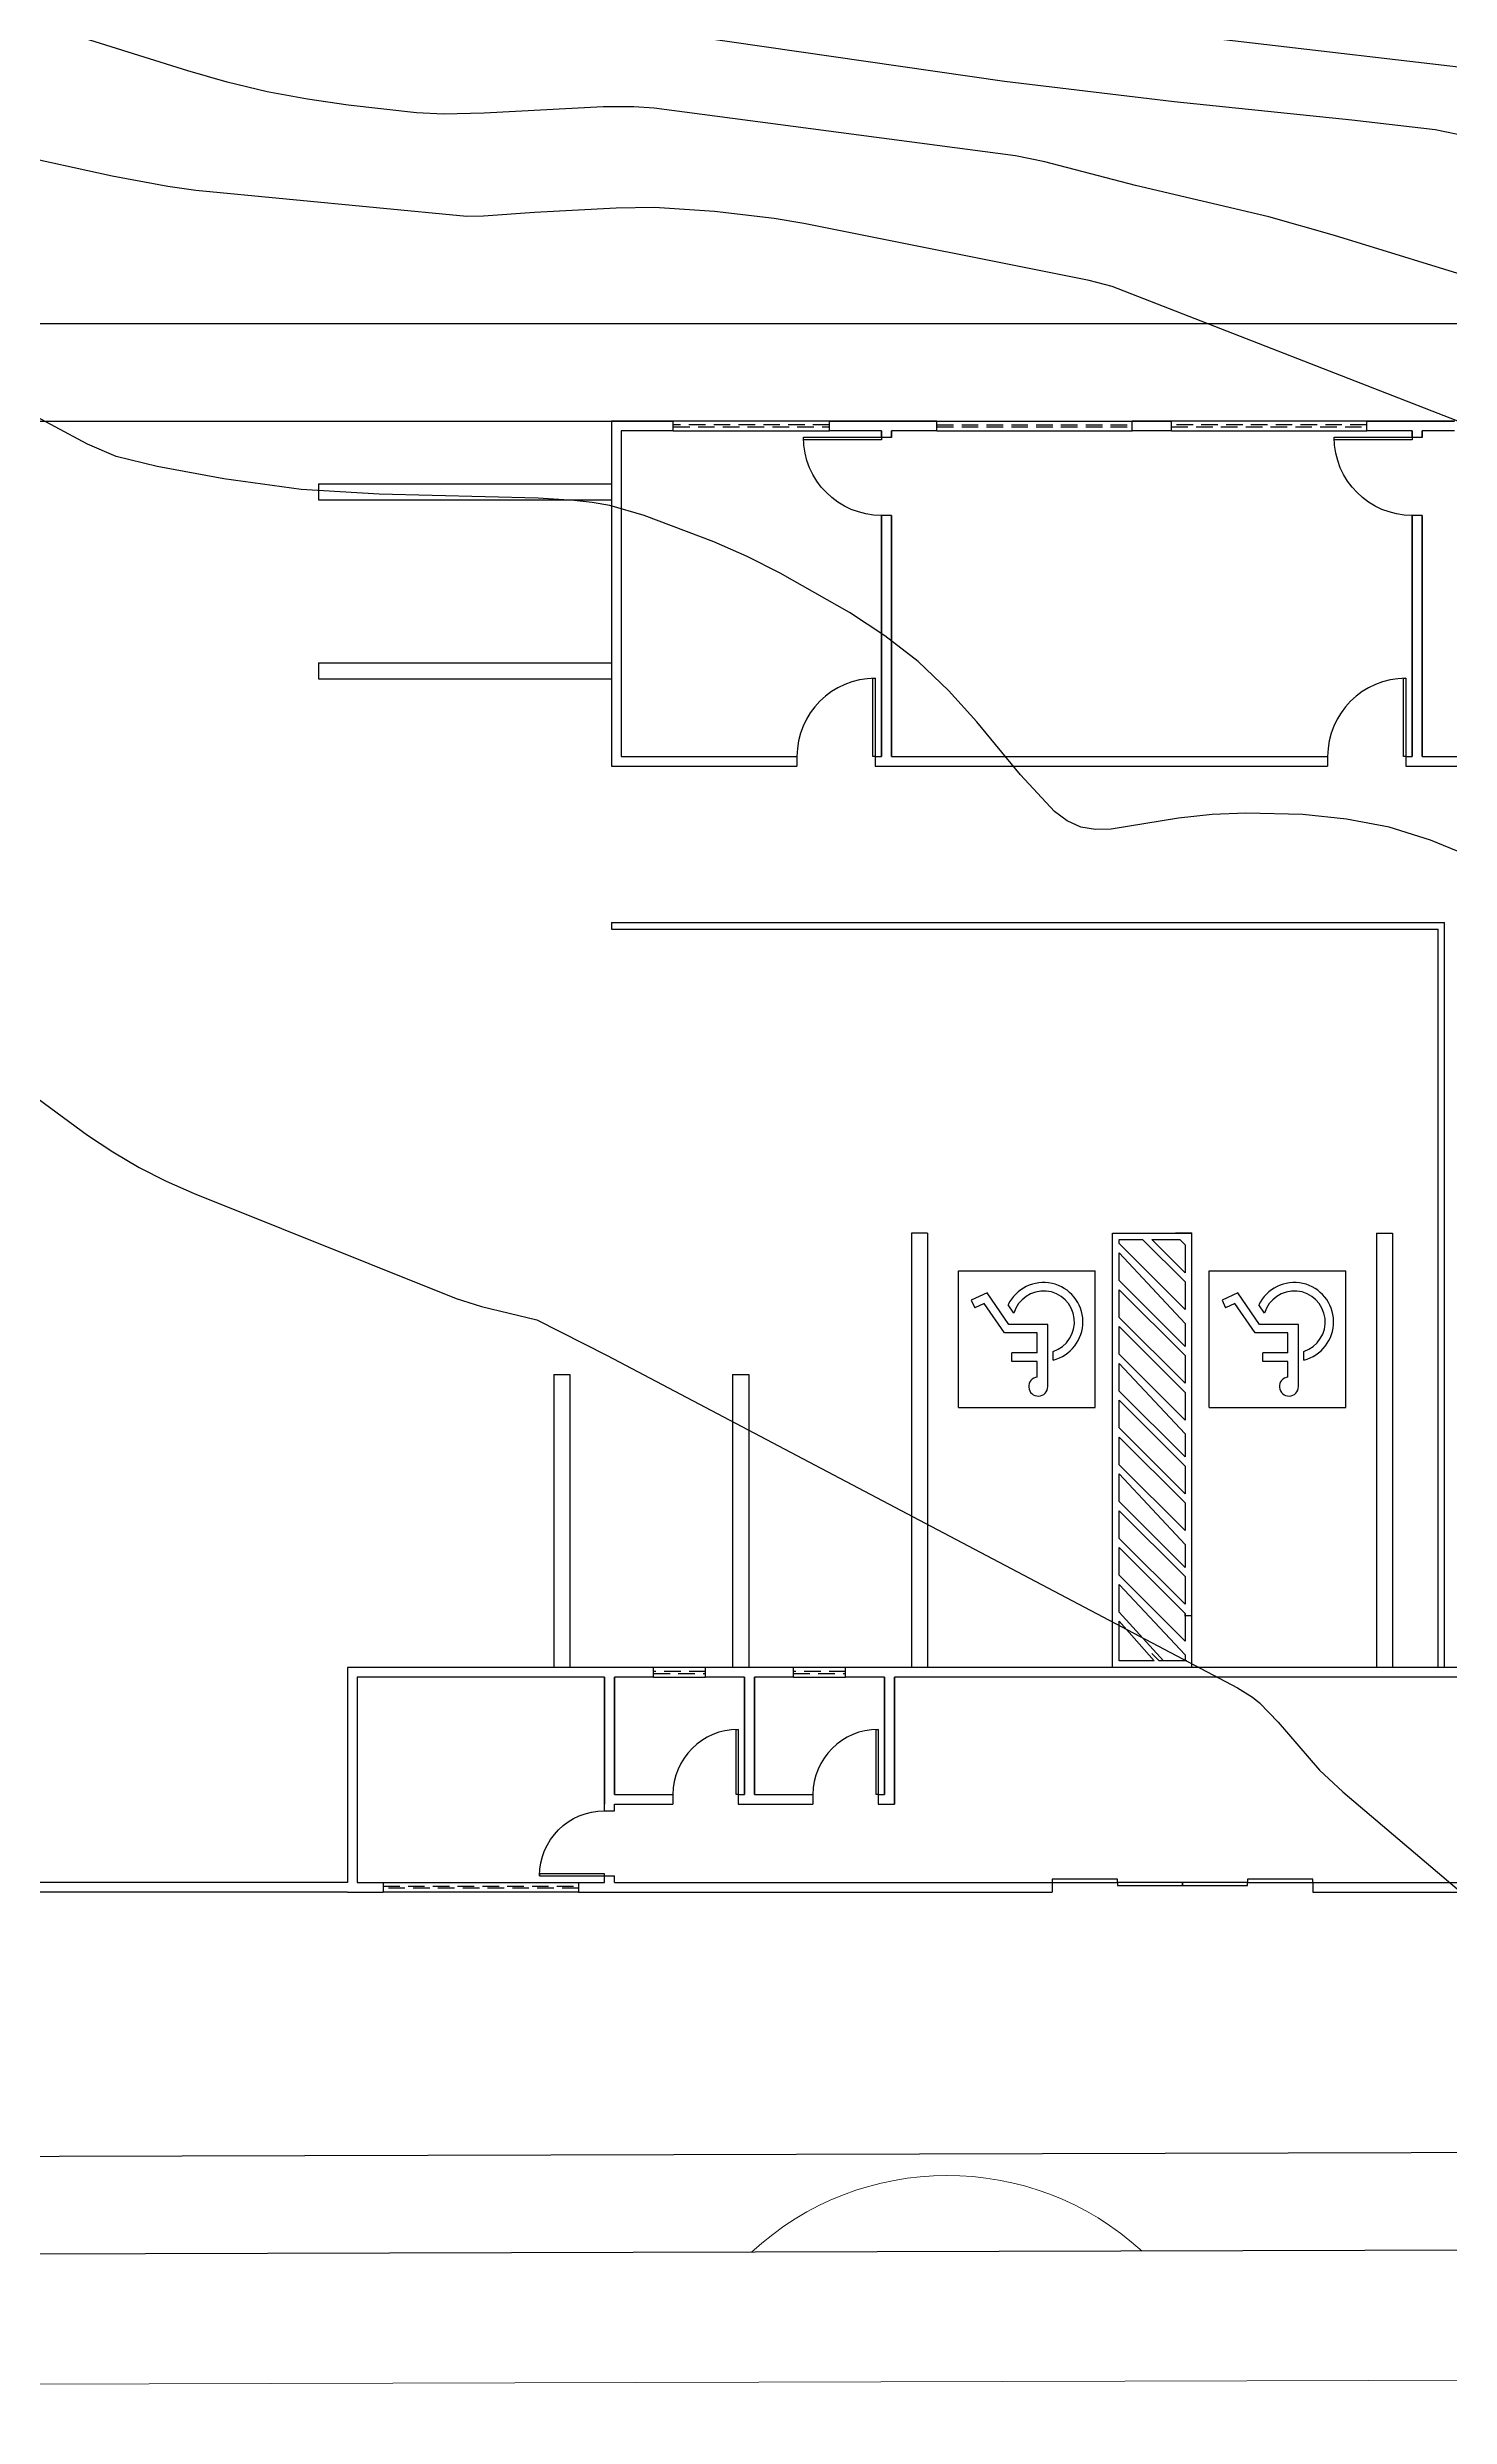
# Model space of a CAD drawing. Header units: centimetres. Extents: x 0 to 1311401, y -389375 to 85618.
# Drawn here: x 703864 to 706017, y -262499 to -258861 of the extents above; entities that cross this region are included whole.
import ezdxf

# ---------------------------------------------------------------- set-up
doc = ezdxf.new("R2010")
doc.units = ezdxf.units.CM
doc.header["$LTSCALE"] = 4
doc.linetypes.add('DASHED2', pattern=[9.525, 6.35, -3.175])
for name, color, linetype in [('0.1', 1, 'Continuous'), ('0.2', 2, 'Continuous'), ('0.6', 6, 'Continuous'), ('02-CONT', 2, 'Continuous'), ('CURVAS-INTERMEDIARIAS', 39, 'Continuous'), ('CURVAS-MESTRA', 34, 'Continuous'), ('LIMITE-L', 7, 'Continuous')]:
    doc.layers.add(name, color=color, linetype=linetype)
doc.layers.add('P-MEIOFIO', color=171, linetype='Continuous', lineweight=9)
doc.styles.get("Standard").update_dxf_attribs({"font": 'ERASMD.TTF'})
doc.dimstyles.new('ISO-25', dxfattribs={"dimtxt": 2.5, "dimasz": 2.5, "dimexe": 1.25, "dimexo": 0.625, "dimtad": 1, "dimtxsty": 'Standard', "dimcen": 2.5, "dimadec": 0, "dimazin": 0, "dimtfac": 1, "dimtmove": 0, "dimatfit": 3, "dimfxl": 1, "dimarcsym": 0})

# ---------------------------------------------------------------- blocks, each defined once
blk = doc.blocks.new('1_00e-flat-1')
at = {"color": 1}
blk.add_arc((34.1, -62.7), 120, 90, 180, dxfattribs=at)
at = {"layer": '02-CONT'}
blk.add_lwpolyline([(34.1, -62.7), (30.5, -62.7), (30.5, 57.3), (34.1, 57.3)], close=True, dxfattribs=at)
blk = doc.blocks.new('1_00e-flat-2')
at = {"color": 1}
blk.add_arc((-62.7, 34.1), 120, 270, 0, dxfattribs=at)
at = {"layer": '02-CONT'}
blk.add_lwpolyline([(-62.7, 34.1), (-62.7, 30.5), (57.3, 30.5), (57.3, 34.1)], close=True, dxfattribs=at)
blk = doc.blocks.new('1_00e-flat-4')
at = {"color": 1}
blk.add_arc((28.4, -52.3), 100, 90, 180, dxfattribs=at)
at = {"layer": '02-CONT'}
blk.add_lwpolyline([(28.4, -52.3), (25.4, -52.3), (25.4, 47.7), (28.4, 47.7)], close=True, dxfattribs=at)
blk = doc.blocks.new('*D140')
at = {"color": 0, "lineweight": -2, "transparency": 16777216}
for p, q in [((705610.6, -261265.4), (705610.6, -261269.7)), ((705610.7, -261268.4), (705620.6, -261268.4)), ((705620.6, -261265.4), (705620.6, -261269.7))]:
    blk.add_line(p, q, dxfattribs=at)
at = {"color": 0, "transparency": 16777216}
for points in [[(705610.7, -261268.4), (705610.7, -261268.4), (705610.6, -261268.4)], [(705620.6, -261268.4), (705620.6, -261268.4), (705620.6, -261268.4)]]:
    blk.add_solid(points, dxfattribs=at)
at = {"layer": 'DEFPOINTS', "color": 0, "transparency": 16777216}
for p in [(705610.6, -261265.4), (705620.6, -261265.4), (705620.6, -261268.4)]:
    blk.add_point(p, dxfattribs=at)
at = {"color": 0, "transparency": 16777216, "insert": (705615.6, -261268.4), "char_height": 0.07, "attachment_point": 5}
blk.add_mtext('0,10', dxfattribs=at)

msp = doc.modelspace()

# ---------------------------------------------------------------- linework, layer by layer
at = {"linetype": 'Continuous', "ltscale": 0.1}
for p, q in [((704279.687, -259530.833), (704729.687, -259530.833)), ((704279.687, -259555.54), (704729.687, -259555.54)), ((704279.687, -259805.54), (704729.687, -259805.54)), ((704279.687, -259830.247), (704729.687, -259830.247)), ((705190.633, -260681.205), (705190.633, -261348.297)), ((705215.34, -260681.205), (705215.34, -261348.297)), ((705620.636, -260681.205), (705595.929, -260681.205)), ((705904.767, -260681.205), (705904.767, -261348.297)), ((705929.475, -260681.205), (705929.475, -261348.297)), ((705620.636, -260705.912), (705620.636, -261323.59)), ((704641.219, -260898.297), (704641.219, -261348.297)), ((704665.926, -260898.297), (704665.926, -261348.297)), ((704915.926, -260898.297), (704915.926, -261348.297)), ((704940.633, -260898.297), (704940.633, -261348.297))]:
    msp.add_line(p, q, dxfattribs=at)
for p, q in [((705509.472, -260697.503), (705610.636, -260798.667)), ((705545.601, -260691.205), (705610.636, -260756.241)), ((705559.743, -260691.205), (705610.636, -260742.099)), ((705602.729, -260691.205), (705610.636, -260699.112)), ((705509.472, -260711.645), (705610.636, -260819.891)), ((705509.472, -260754.071), (705610.636, -260855.236)), ((705509.472, -260768.213), (705610.636, -260869.378)), ((705509.472, -260810.64), (705610.636, -260911.804)), ((705509.472, -260824.782), (705610.636, -260925.946)), ((705509.472, -260867.208), (705610.636, -260968.373)), ((705509.472, -260881.351), (705610.636, -260989.596)), ((705509.472, -260923.777), (705610.636, -261024.941)), ((705509.472, -260937.919), (705610.636, -261039.083)), ((705509.472, -260980.345), (705610.636, -261081.51)), ((705509.472, -260994.488), (705610.636, -261095.652)), ((705509.472, -261036.914), (705610.636, -261138.078)), ((705509.472, -261051.056), (705610.636, -261159.302)), ((705509.472, -261093.483), (705610.636, -261194.647)), ((705509.472, -261107.625), (705610.636, -261208.789)), ((705509.472, -261150.051), (705610.636, -261251.215)), ((705509.472, -261164.193), (705610.636, -261265.358)), ((705509.472, -261206.62), (705610.636, -261307.784)), ((705509.472, -261220.762), (705610.636, -261329.007)), ((705509.472, -261263.188), (705577.499, -261338.297)), ((705509.472, -261277.33), (705563.357, -261338.297)), ((705559.472, -261326.838), (705570.93, -261338.297))]:
    msp.add_line(p, q)
at = {"ltscale": 0.1}
for p, q in [((705262.521, -260949.277), (705262.521, -260739.267)), ((705262.521, -260739.267), (705472.531, -260739.267)), ((705472.531, -260949.277), (705472.531, -260739.267)), ((705647.576, -260949.277), (705647.576, -260739.267)), ((705647.576, -260739.267), (705857.586, -260739.267)), ((705857.586, -260949.277), (705857.586, -260739.267)), ((705306.64, -260773.192), (705282.438, -260784.301)), ((705282.438, -260784.301), (705287.829, -260796.046)), ((705302.165, -260789.466), (705287.829, -260796.046)), ((705333.277, -260834.579), (705302.165, -260789.466)), ((705340.063, -260821.656), (705306.64, -260773.192)), ((705347.76, -260804.361), (705338.887, -260791.496)), ((705691.695, -260773.192), (705667.493, -260784.301)), ((705667.493, -260784.301), (705672.884, -260796.046)), ((705687.22, -260789.466), (705672.884, -260796.046)), ((705718.332, -260834.579), (705687.22, -260789.466)), ((705725.118, -260821.656), (705691.695, -260773.192)), ((705732.815, -260804.361), (705723.942, -260791.496)), ((705383.681, -260834.579), (705333.277, -260834.579)), ((705399.836, -260821.656), (705340.063, -260821.656)), ((705383.681, -260865.273), (705383.681, -260834.579)), ((705399.836, -260916.84), (705399.836, -260821.656)), ((705768.736, -260834.579), (705718.332, -260834.579)), ((705784.891, -260821.656), (705725.118, -260821.656)), ((705768.736, -260865.273), (705768.736, -260834.579)), ((705784.891, -260916.84), (705784.891, -260821.656)), ((705383.681, -260865.273), (705344.91, -260865.273)), ((705344.91, -260878.197), (705344.91, -260865.273)), ((705383.681, -260878.197), (705344.91, -260878.197)), ((705383.681, -260902.429), (705383.681, -260878.197)), ((705407.913, -260876.266), (705407.913, -260862.838)), ((705768.736, -260865.273), (705729.965, -260865.273)), ((705729.965, -260878.197), (705729.965, -260865.273)), ((705768.736, -260878.197), (705729.965, -260878.197)), ((705768.736, -260902.429), (705768.736, -260878.197)), ((705792.968, -260876.266), (705792.968, -260862.838)), ((705262.521, -260949.277), (705472.531, -260949.277)), ((705647.576, -260949.277), (705857.586, -260949.277))]:
    msp.add_line(p, q, dxfattribs=at)
for points in [[(704279.687, -259530.833), (704279.687, -259555.54)], [(704279.687, -259805.54), (704279.687, -259830.247)], [(705215.34, -260681.205), (705190.633, -260681.205)], [(705509.472, -260697.503), (705509.472, -260691.205), (705545.601, -260691.205)], [(705559.743, -260691.205), (705602.729, -260691.205)], [(705610.636, -260699.112), (705610.636, -260742.099)], [(705904.767, -260681.205), (705929.475, -260681.205)], [(705509.472, -260754.071), (705509.472, -260711.645)], [(705509.472, -260810.64), (705509.472, -260768.213)], [(705610.636, -260756.241), (705610.636, -260798.667)], [(705509.472, -260867.208), (705509.472, -260824.782)], [(705610.636, -260819.891), (705610.636, -260855.236)], [(705509.472, -260923.777), (705509.472, -260881.351)], [(705610.636, -260869.378), (705610.636, -260911.804)], [(704641.219, -260898.297), (704665.926, -260898.297)], [(704915.926, -260898.297), (704940.633, -260898.297)], [(705509.472, -260980.345), (705509.472, -260937.919)], [(705610.636, -260925.946), (705610.636, -260968.373)], [(705610.636, -260989.596), (705610.636, -261024.941)], [(705509.472, -261036.914), (705509.472, -260994.488)], [(705509.472, -261093.483), (705509.472, -261051.056)], [(705610.636, -261039.083), (705610.636, -261081.51)], [(705610.636, -261095.652), (705610.636, -261138.078)], [(705509.472, -261150.051), (705509.472, -261107.625)], [(705509.472, -261206.62), (705509.472, -261164.193)], [(705610.636, -261159.302), (705610.636, -261194.647)], [(705610.636, -261208.789), (705610.636, -261251.215)], [(705610.636, -261208.789), (705610.636, -261251.215)], [(705509.472, -261263.188), (705509.472, -261220.762)], [(705563.357, -261338.297), (705509.472, -261338.297), (705509.472, -261277.33)], [(705610.636, -261265.358), (705610.636, -261307.784)], [(705610.636, -261265.358), (705610.636, -261307.784)], [(705613.357, -261338.297), (705570.93, -261338.297)], [(705610.636, -261329.007), (705610.636, -261338.297), (705577.499, -261338.297)], [(705610.636, -261329.007), (705610.636, -261338.297), (705577.499, -261338.297)]]:
    msp.add_lwpolyline(points)
msp.add_lwpolyline([(705620.636, -261348.297), (705499.472, -261348.297), (705499.472, -260681.205), (705620.636, -260681.205)], close=True)
for centre, radius, start, end in [((705393.374, -260817.617), 60.424, 283.923034, 154.386494), ((705393.374, -260817.617), 47.501, 287.823422, 163.795783), ((705778.429, -260817.617), 60.424, 283.923034, 154.386494), ((705778.429, -260817.617), 47.501, 287.823422, 163.795783), ((705385.216, -260916.968), 14.62, 96.025575, 0), ((705770.271, -260916.968), 14.62, 96.025575, 0)]:
    msp.add_arc(centre, radius, start, end, dxfattribs=at)
at = {"linetype": 'ByBlock', "ltscale": 0.1}
msp.add_point((705620.636, -260681.205), dxfattribs=at)
at = {"layer": '0.1'}
for p, q in [((705064.687, -259434.376), (704824.687, -259434.376)), ((704824.687, -259449.376), (705064.687, -259449.376)), ((705229.687, -259434.376), (705529.687, -259434.376)), ((705229.687, -259449.376), (705529.687, -259449.376)), ((705889.687, -259434.376), (705589.687, -259434.376)), ((705589.687, -259449.376), (705889.687, -259449.376)), ((704729.687, -260204.376), (704729.687, -260214.376)), ((705999.32, -261348.297), (705999.32, -260214.376)), ((706009.32, -261348.297), (706009.32, -260204.376)), ((704874.32, -261348.297), (704794.32, -261348.297)), ((705089.32, -261348.297), (705009.32, -261348.297)), ((704794.32, -261363.297), (704874.32, -261363.297)), ((705009.32, -261363.297), (705089.32, -261363.297)), ((704379.32, -261678.297), (704679.32, -261678.297)), ((704679.32, -261693.297), (704379.32, -261693.297))]:
    msp.add_line(p, q, dxfattribs=at)
for points in [[(704729.687, -260204.376), (706009.32, -260204.376)], [(704729.687, -260214.376), (705999.32, -260214.376)]]:
    msp.add_lwpolyline(points, dxfattribs=at)
at = {"layer": '0.2', "linetype": 'DASHED2'}
for p, q in [((705064.687, -259440.376), (704824.687, -259440.376)), ((704824.687, -259443.376), (705064.687, -259443.376)), ((705229.687, -259440.376), (705529.687, -259440.376)), ((705229.687, -259443.376), (705529.687, -259443.376)), ((705889.687, -259440.376), (705589.687, -259440.376)), ((705589.687, -259443.376), (705889.687, -259443.376)), ((704874.32, -261354.297), (704794.32, -261354.297)), ((705089.32, -261354.297), (705009.32, -261354.297)), ((704794.32, -261357.297), (704874.32, -261357.297)), ((705009.32, -261357.297), (705089.32, -261357.297)), ((704379.32, -261684.297), (704679.32, -261684.297)), ((704679.32, -261687.297), (704379.32, -261687.297))]:
    msp.add_line(p, q, dxfattribs=at)
at = {"layer": '0.2'}
for points in [[(705406.82, -261678.297), (705506.82, -261678.297), (705506.82, -261673.297), (705406.82, -261673.297)], [(705506.82, -261683.297), (705606.82, -261683.297), (705606.82, -261678.297), (705506.82, -261678.297)], [(705606.82, -261683.297), (705706.82, -261683.297), (705706.82, -261678.297), (705606.82, -261678.297)], [(705706.82, -261678.297), (705806.82, -261678.297), (705806.82, -261673.297), (705706.82, -261673.297)]]:
    msp.add_lwpolyline(points, close=True, dxfattribs=at)
at = {"layer": '0.6'}
for p, q in [((704824.687, -259449.376), (704824.687, -259434.376)), ((705064.687, -259449.376), (705064.687, -259434.376)), ((705159.687, -259459.371), (705144.687, -259459.371)), ((705229.687, -259449.376), (705229.687, -259434.376)), ((705529.687, -259449.376), (705529.687, -259434.376)), ((705589.687, -259449.376), (705589.687, -259434.376)), ((705889.687, -259449.376), (705889.687, -259434.376)), ((705974.687, -259459.376), (705959.687, -259459.376)), ((705159.687, -259579.371), (705144.687, -259579.371)), ((705974.687, -259579.376), (705959.687, -259579.376)), ((705014.687, -259949.376), (705014.687, -259964.376)), ((705134.687, -259949.376), (705134.687, -259964.376)), ((705829.687, -259949.376), (705829.687, -259964.376)), ((705949.687, -259949.376), (705949.687, -259964.376)), ((704794.32, -261363.297), (704794.32, -261348.297)), ((704874.32, -261363.297), (704874.32, -261348.297)), ((705009.32, -261363.297), (705009.32, -261348.297)), ((705089.32, -261363.297), (705089.32, -261348.297)), ((704719.32, -261568.297), (704734.32, -261568.297)), ((704824.32, -261543.297), (704824.32, -261558.297)), ((704924.32, -261543.297), (704924.32, -261558.297)), ((705039.32, -261543.297), (705039.32, -261558.297)), ((705139.32, -261543.297), (705139.32, -261558.297)), ((704324.32, -261678.297), (703816.229, -261678.297)), ((704379.32, -261678.297), (704379.32, -261693.297)), ((704679.32, -261678.297), (704679.32, -261693.297)), ((704719.32, -261668.297), (704734.32, -261668.297)), ((705406.82, -261678.297), (705406.82, -261693.297)), ((705806.82, -261678.297), (705806.82, -261693.297)), ((704324.32, -261693.297), (703816.229, -261693.297))]:
    msp.add_line(p, q, dxfattribs=at)
for points in [[(707200.512, -261772.811), (707090.364, -262090.436), (695010.346, -262123.459), (695353.85, -259434.376), (704824.687, -259434.376)], [(704824.687, -259434.376), (704729.687, -259434.376), (704729.687, -259964.376), (705014.687, -259964.376)], [(704824.687, -259449.376), (704744.687, -259449.376), (704744.687, -259949.376), (705014.687, -259949.376)], [(705159.687, -259434.376), (705064.687, -259434.376)], [(705064.687, -259434.376), (705229.687, -259434.376)], [(705144.687, -259459.371), (705144.687, -259449.376), (705064.687, -259449.376)], [(705229.687, -259434.376), (705144.687, -259434.376)], [(705144.687, -259449.376), (705144.687, -259459.371)], [(705159.687, -259459.371), (705159.687, -259449.376)], [(705229.687, -259449.376), (705159.687, -259449.376), (705159.687, -259459.371)], [(705589.687, -259434.376), (705529.687, -259434.376)], [(705529.687, -259434.376), (705589.687, -259434.376)], [(705589.687, -259449.376), (705529.687, -259449.376)], [(705974.687, -259434.376), (705889.687, -259434.376)], [(705889.687, -259434.376), (706024.687, -259434.376)], [(705959.687, -259459.376), (705959.687, -259449.376), (705889.687, -259449.376)], [(706024.687, -259434.376), (705959.687, -259434.376)], [(705959.687, -259449.376), (705959.687, -259459.376)], [(705974.687, -259459.376), (705974.687, -259449.376)], [(706024.687, -259449.376), (705974.687, -259449.376), (705974.687, -259459.376)], [(705134.687, -259949.376), (705144.687, -259949.376), (705144.687, -259579.371)], [(705144.687, -259579.371), (705144.687, -259949.376)], [(705159.687, -259949.376), (705159.687, -259579.371)], [(705159.687, -259579.371), (705159.687, -259949.376), (705829.687, -259949.376)], [(705949.687, -259949.376), (705959.687, -259949.376), (705959.687, -259579.376)], [(705959.687, -259579.376), (705959.687, -259949.376)], [(705974.687, -259949.376), (705974.687, -259579.376)], [(705974.687, -259579.376), (705974.687, -259949.376), (706144.687, -259949.376)], [(705134.687, -259964.376), (705159.687, -259964.376)], [(705144.687, -259964.376), (705829.687, -259964.376)], [(705949.687, -259964.376), (705974.687, -259964.376)], [(705959.687, -259964.376), (706144.687, -259964.376)], [(704734.32, -261348.297), (704324.32, -261348.297), (704324.32, -261678.297)], [(704794.32, -261348.297), (704719.32, -261348.297)], [(704949.32, -261348.297), (704874.32, -261348.297)], [(705009.32, -261348.297), (704934.32, -261348.297)], [(705164.32, -261348.297), (705089.32, -261348.297)], [(706064.32, -261463.297), (706064.32, -261348.297), (705149.32, -261348.297)], [(704339.32, -261363.297), (704339.32, -261678.297), (704379.32, -261678.297)], [(704719.32, -261568.297), (704719.32, -261363.297), (704339.32, -261363.297)], [(704719.32, -261363.297), (704719.32, -261558.297)], [(704794.32, -261363.297), (704734.32, -261363.297), (704734.32, -261543.297), (704824.32, -261543.297)], [(704734.32, -261543.297), (704734.32, -261363.297)], [(704924.32, -261543.297), (704934.32, -261543.297), (704934.32, -261363.297), (704874.32, -261363.297)], [(704934.32, -261363.297), (704934.32, -261543.297)], [(705009.32, -261363.297), (704949.32, -261363.297), (704949.32, -261543.297), (705039.32, -261543.297)], [(704949.32, -261543.297), (704949.32, -261363.297)], [(705139.32, -261543.297), (705149.32, -261543.297), (705149.32, -261363.297), (705089.32, -261363.297)], [(705149.32, -261363.297), (705149.32, -261543.297)], [(706049.32, -261478.297), (706049.32, -261363.297), (705164.32, -261363.297), (705164.32, -261558.297)], [(705164.32, -261558.297), (705164.32, -261363.297)], [(704734.32, -261558.297), (704824.32, -261558.297)], [(704734.32, -261568.297), (704734.32, -261558.297)], [(704924.32, -261558.297), (704949.32, -261558.297)], [(704934.32, -261558.297), (705039.32, -261558.297)], [(705139.32, -261558.297), (705164.32, -261558.297)], [(704679.32, -261678.297), (704719.32, -261678.297)], [(704719.32, -261678.297), (704719.32, -261668.297)], [(704734.32, -261678.297), (704734.32, -261668.297)], [(704734.32, -261678.297), (705164.32, -261678.297)], [(705164.32, -261678.297), (705406.82, -261678.297)], [(705806.82, -261678.297), (706049.32, -261678.297)], [(704324.32, -261693.297), (704379.32, -261693.297)], [(704679.32, -261693.297), (705149.32, -261693.297), (705406.82, -261693.297)], [(705806.82, -261693.297), (706044.32, -261693.297)]]:
    msp.add_lwpolyline(points, dxfattribs=at)
at = {"layer": '0.6', "lineweight": 9}
msp.add_arc((705245.624, -262570.948, -14.717), 442.639, 47.488288, 132.824973, dxfattribs=at)
at = {"layer": 'CURVAS-INTERMEDIARIAS'}
for points, elevation in [([(706076.441, -259221.915), (705840.4, -259149.303), (705739.338, -259120.634), (705534.793, -259072.517), (705395.143, -259036.083), (705350.332, -259027.269), (704795.16, -258953.95), (704763.946, -258952.076), (704717.044, -258952.008), (704534.182, -258961.48), (704471.92, -258963.085), (704430.521, -258961.267), (704325.46, -258949.423), (704263.01, -258940.301), (704201.054, -258928.837), (704139.858, -258913.866), (704079.156, -258896.543), (703877.834, -258833.444)], 76641.682), ([(704804.462, -258835.984), (705333.52, -258912.517), (705594.195, -258943.666), (705866.599, -258971.783), (705994.803, -258986.675), (706044.512, -258996.95), (706330.644, -259082.929), (706376.987, -259094.641), (706423.723, -259103.566), (706471.071, -259108.298), (706518.824, -259110.236), (706614.498, -259105.245), (706661.963, -259099.083), (706709.239, -259091.092), (706885.089, -259056.092), (706949.854, -259039.838), (706978.625, -259029.97), (707034.41, -259005.652), (707082.338, -258987.981), (707311.373, -258919.639), (707363.134, -258902.291), (707397.327, -258888.965), (707430.368, -258872.994), (707494.664, -258837.275)], 76542.018), ([(707198.455, -258848.656), (707082.957, -258889.259), (707033.205, -258902.813), (706982.235, -258911.105), (706687.78, -258934.607), (706509.13, -258956.289), (706462.758, -258955.985), (706316.263, -258929.556), (706122.957, -258901.799), (705630.94, -258844.482)], 76442.354), ([(706050.166, -260103.376), (705987.798, -260077.901), (705924.097, -260057.723), (705858.4, -260045.498), (705791.379, -260038.572), (705704.006, -260036.705), (705652.244, -260038.587), (705600.728, -260043.91), (705497.45, -260060.986), (705473.366, -260061.717), (705450.607, -260058.182), (705429.82, -260048.252), (705410.358, -260034.056), (705357.937, -259977.662), (705291.186, -259896.132), (705247.53, -259847.975), (705200.84, -259803.352), (705149.615, -259764.023), (705095.366, -259728.23), (704988.785, -259667.711), (704938.445, -259642.41), (704886.804, -259619.879), (704780.216, -259579.538), (704727.202, -259564.273), (704700.055, -259559.584), (704672.595, -259556.367), (704617.159, -259552.898), (704372.95, -259546.732), (704253.188, -259539.42), (704134.366, -259522.845), (704031.956, -259504.275), (703969.356, -259488.618), (703925.028, -259469.729), (703811.331, -259408.889)], 76841.011), ([(703849.42, -260475.018), (703925.086, -260530.891), (703964.214, -260556.696), (704004.423, -260580.551), (704046.214, -260601.486), (704089.074, -260620.479), (704491.28, -260781.754), (704530.149, -260794.203), (704615.252, -260814.563), (704723.28, -260869.44), (705691.055, -261379.508), (705714.243, -261394.108), (705724.829, -261402.752), (705753.829, -261432.199), (705817.42, -261505.98), (705852.988, -261539.154), (706217.998, -261849.09)], 76940.675)]:
    msp.add_lwpolyline(points, dxfattribs=dict(at, elevation=elevation))
at = {"layer": 'CURVAS-MESTRA', "elevation": 76741.346}
msp.add_lwpolyline([(706047.906, -259441.874), (705498.912, -259227.553), (705463.464, -259218.584), (705025.303, -259130.927), (704979.773, -259123.542), (704888.126, -259112.767), (704796.077, -259106.58), (704737.022, -259107.561), (704611.487, -259114.162), (704533.465, -259119.889), (704507.948, -259120.203), (704091.414, -259080.345), (704048.457, -259074.448), (703963.194, -259058.518), (703808.713, -259024.35)], dxfattribs=at)
at = {"layer": 'LIMITE-L'}
msp.add_lwpolyline([(707197.21, -262240.144), (694839.907, -262273.926), (695221.792, -259284.376), (708222.232, -259284.376)], close=True, dxfattribs=at)
at = {"layer": 'P-MEIOFIO'}
msp.add_lwpolyline([(695688.228, -256090.035), (693794.639, -256100.36), (692598.687, -256106.881), (690156.953, -256120.195, 0.41421356), (690008.275, -256270.504), (690015.068, -257516.287), (690021.589, -258712.238), (690028.11, -259908.189), (690034.631, -261104.14), (690041.424, -262349.923, 0.41421356), (690191.733, -262498.602), (692633.467, -262485.288), (693829.418, -262478.767), (694840.993, -262473.251), (707204.02, -262439.454), (714476.948, -262419.572, 0.41501014), (714626.033, -262269.262), (714592.883, -256189.707, 0.41421356), (714442.574, -256041.028), (708863.9, -256071.447)], format="xyb", dxfattribs=at)

# ---------------------------------------------------------------- block references
at = {"layer": '0.6', "xscale": -1}
for p in [(705081.984, -259493.463), (705896.984, -259493.463)]:
    msp.add_blockref('1_00e-flat-2', p, dxfattribs=at)
at = {"layer": '0.6'}
for name, p in [('1_00e-flat-1', (705100.601, -259886.673)), ('1_00e-flat-1', (705915.601, -259886.673)), ('1_00e-flat-4', (704895.915, -261491.044)), ('1_00e-flat-4', (705110.915, -261491.044))]:
    msp.add_blockref(name, p, dxfattribs=at)
at = {"layer": '0.6', "xscale": -1, "rotation": 90}
msp.add_blockref('1_00e-flat-4', (704667.067, -261639.891), dxfattribs=at)

# ---------------------------------------------------------------- dimensions: what is measured, and where the dimension line sits
dim = msp.add_linear_dim(base=(705620.636, -261268.441), p1=(705610.636, -261265.358), p2=(705620.636, -261265.358), angle=180, text='0,10', dimstyle='ISO-25', override={"dimtxt": 0.07, "dimasz": 0.05, "dimexo": 0.03, "dimgap": 0.02})
dim.commit()
dim.dimension.update_dxf_attribs({"geometry": '*D140', "text_midpoint": (705615.636, -261268.38)})

doc.saveas('drawing.dxf')
